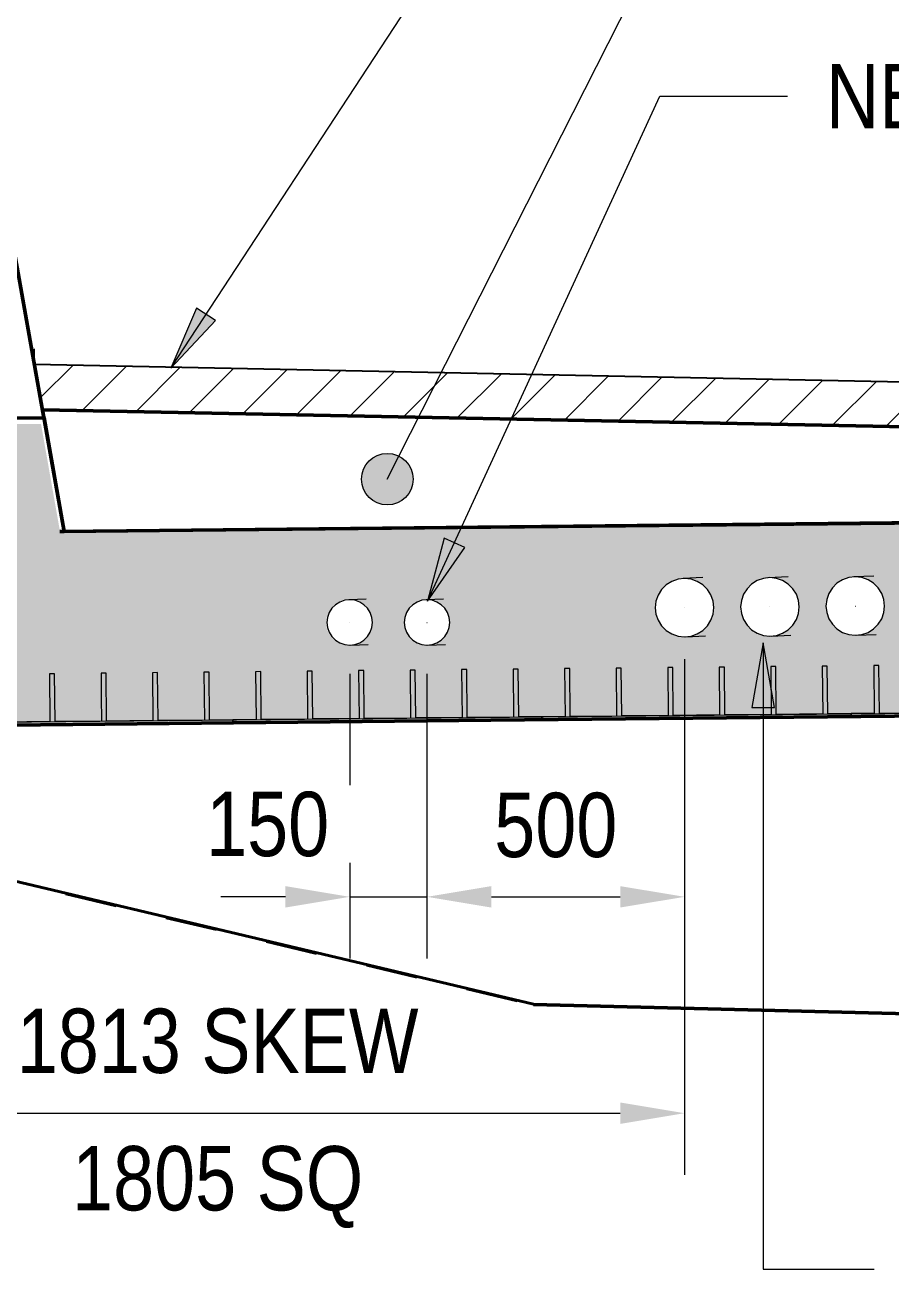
# Model space of a CAD drawing. Header units: metres. Extents: x -1693 to -1567, y 3 to 23.
# Drawn here: x -1690.334 to -1688.653, y 17.799 to 20.215 of the extents above; entities that cross this region are included whole.
import ezdxf

# ---------------------------------------------------------------- set-up
doc = ezdxf.new("R2010")
doc.units = ezdxf.units.M
for name, pattern in [('Dash', [0.00635, 0.003175, -0.003175]), ('Dash_2_', [0.00635, 0.003175, -0.003175]), ('DASHED2', [9.525, 6.35, -3.175])]:
    doc.linetypes.add(name, pattern=pattern)
doc.layers.get('Defpoints').update_dxf_attribs({"color": 41})
for name, color, linetype, lineweight in [('_Hidden Lines_', 7, 'Dash_2_', 9), ('D-BDGE', 7, 'Continuous', 13), ('D-BDGE-FLOOR', 7, 'Continuous', 50), ('D-BDGE-FLOOR-PAT', 7, 'Continuous', 50), ('D-BDGE-LINE', 7, 'Continuous', 9), ('D-ENHA-TEXT', 7, 'Continuous', 9), ('D-ENHA-TEXT-DIMS', 7, 'Continuous', 9), ('Toposolid', 7, 'Continuous', 9)]:
    doc.layers.add(name, color=color, linetype=linetype, lineweight=lineweight)
for name, color, linetype, lineweight, true_color in [('Center line', 7, 'Continuous', 9, 0xff8080), ('D-BDGE-Conduits', 1, 'Continuous', 9, 0xff0000), ('D-BDGE-FRAMING', 7, 'Continuous', 13, 0x8c8cc6)]:
    doc.layers.add(name, color=color, linetype=linetype, lineweight=lineweight, true_color=true_color)
doc.styles.add('Arial Narrow', font='ARIALN.TTF', dxfattribs={"height": 0.125})
doc.dimstyles.new('Dimension_Standard_O__mm_', dxfattribs={"dimscale": 0.3048, "dimtxt": 0.127929, "dimasz": 0.410105, "dimexe": 0.393701, "dimexo": 0.246063, "dimgap": 0.246063, "dimtad": 1, "dimdec": 0, "dimlfac": 1000, "dimzin": 0, "dimdsep": 46, "dimtxsty": 'Arial Narrow', "dimsah": 1, "dimcen": 0.09, "dimaunit": 1, "dimadec": 4, "dimazin": 0, "dimtfac": 1, "dimtdec": 4, "dimtix": 1, "dimtmove": 0, "dimatfit": 3, "dimfxl": 1, "dimtvp": 1, "dimtfill": 1, "dimtolj": 1, "dimtzin": 0, "dimlwd": 18, "dimlwe": 18, "dimarcsym": 2})
doc.dimstyles.new('Dimension_Standard_O__mm__2', dxfattribs={"dimscale": 0.3048, "dimtxt": 0.127929, "dimasz": 0.410105, "dimexe": 0.393701, "dimexo": 0.246063, "dimgap": 0.246063, "dimtad": 1, "dimdec": 0, "dimlfac": 1000, "dimzin": 0, "dimdsep": 46, "dimtxsty": 'Arial Narrow', "dimsah": 1, "dimcen": 0.09, "dimaunit": 1, "dimadec": 4, "dimazin": 0, "dimtfac": 1, "dimtdec": 4, "dimtix": 1, "dimtmove": 2, "dimatfit": 3, "dimfxl": 1, "dimtvp": 1, "dimtfill": 1, "dimtolj": 1, "dimtzin": 0, "dimlwd": 18, "dimlwe": 18, "dimarcsym": 2})

# ---------------------------------------------------------------- blocks, each defined once
blk = doc.blocks.new('T2DPAA-T2D-PWA-GE-M3D-100001_RockLevels_rvt-1-DRG-2871022 - SECTION 1')
at = {"layer": 'Toposolid', "true_color": 0x8000ff}
blk.add_hatch(color=190, dxfattribs=at).paths.add_polyline_path([(-1675.9625, 17.9468), (-1674.1796, 17.9847), (-1664.3281, 18.4699), (-1659.2964, 18.4138), (-1656.9158, 18.4274), (-1653.7706, 18.5171), (-1653.7706, 18.5176), (-1656.9159, 18.4284), (-1659.3147, 18.415), (-1664.3338, 18.471), (-1674.1999, 17.9847), (-1675.9625, 17.9478), (-1677.3317, 18.0114), (-1689.3488, 18.3138), (-1691.2278, 18.7594), (-1693.0502, 18.1242), (-1693.0502, 18.1235), (-1691.2277, 18.7585), (-1689.3473, 18.3124), (-1677.3292, 18.0104), (-1675.9625, 17.9468)])
at = {"layer": '_Hidden Lines_', "color": 190, "linetype": 'Dash', "lineweight": 40, "true_color": 0x8000ff}
blk.add_line((-1691.2277, 18.7585), (-1689.3473, 18.3124), dxfattribs=at)
at = {"layer": 'Toposolid', "color": 190, "linetype": 'DASHED2', "lineweight": 40, "true_color": 0x8000ff}
for p, q in [((-1689.3473, 18.3134), (-1691.2277, 18.7595)), ((-1677.3309, 18.0114), (-1689.3473, 18.3134)), ((-1689.3473, 18.3124), (-1677.3309, 18.0104))]:
    blk.add_line(p, q, dxfattribs=at)
blk = doc.blocks.new('07_STR_DPS_PermadecPanel - 07_STR_DPS_PermadecPanel-5973116-DRG-2871022 - SECTION 1')
at = {"layer": 'D-BDGE-FRAMING', "color": 7}
for p, q in [((-1689.8767, 18.9594), (-1689.8867, 18.9593)), ((-1689.8867, 18.9593), (-1689.8858, 18.8663)), ((-1689.8758, 18.8664), (-1689.8767, 18.9594)), ((-1689.7767, 18.9604), (-1689.7867, 18.9603)), ((-1689.7867, 18.9603), (-1689.7858, 18.8673)), ((-1689.7758, 18.8674), (-1689.7767, 18.9604)), ((-1689.6767, 18.9614), (-1689.6867, 18.9613)), ((-1689.6867, 18.9613), (-1689.6858, 18.8683)), ((-1689.6758, 18.8684), (-1689.6767, 18.9614)), ((-1689.5767, 18.9623), (-1689.5867, 18.9622)), ((-1689.5867, 18.9622), (-1689.5858, 18.8693)), ((-1689.5758, 18.8694), (-1689.5767, 18.9623)), ((-1689.4767, 18.9633), (-1689.4867, 18.9632)), ((-1689.4867, 18.9632), (-1689.4858, 18.8703)), ((-1689.4758, 18.8704), (-1689.4767, 18.9633)), ((-1689.3768, 18.9643), (-1689.3868, 18.9642)), ((-1689.3868, 18.9642), (-1689.3858, 18.8712)), ((-1689.3758, 18.8713), (-1689.3768, 18.9643)), ((-1689.8858, 18.8663), (-1689.9308, 18.8658)), ((-1689.9308, 18.8658), (-1689.9307, 18.8598)), ((-1689.9307, 18.8598), (-1689.3308, 18.8658)), ((-1689.7858, 18.8673), (-1689.8758, 18.8664)), ((-1689.6858, 18.8683), (-1689.7758, 18.8674)), ((-1689.5858, 18.8693), (-1689.6758, 18.8684)), ((-1689.4858, 18.8703), (-1689.5758, 18.8694)), ((-1689.3858, 18.8712), (-1689.4758, 18.8704)), ((-1689.3308, 18.8718), (-1689.3758, 18.8713)), ((-1689.3308, 18.8658), (-1689.3308, 18.8718))]:
    blk.add_line(p, q, dxfattribs=at)
blk = doc.blocks.new('07_STR_DPS_PermadecPanel - 07_STR_DPS_PermadecPanel-5973117-DRG-2871022 - SECTION 1')
at = {"layer": 'D-BDGE-FRAMING', "color": 7}
for p, q in [((-1688.7768, 18.9703), (-1688.7868, 18.9702)), ((-1688.7868, 18.9702), (-1688.7858, 18.8772)), ((-1688.7758, 18.8773), (-1688.7768, 18.9703)), ((-1689.2767, 18.9653), (-1689.2867, 18.9652)), ((-1689.2867, 18.9652), (-1689.2858, 18.8722)), ((-1689.2758, 18.8723), (-1689.2767, 18.9653)), ((-1689.1767, 18.9663), (-1689.1867, 18.9662)), ((-1689.1867, 18.9662), (-1689.1858, 18.8732)), ((-1689.1758, 18.8733), (-1689.1767, 18.9663)), ((-1689.0767, 18.9673), (-1689.0867, 18.9672)), ((-1689.0867, 18.9672), (-1689.0858, 18.8742)), ((-1689.0758, 18.8743), (-1689.0767, 18.9673)), ((-1688.9767, 18.9683), (-1688.9867, 18.9682)), ((-1688.9867, 18.9682), (-1688.9858, 18.8752)), ((-1688.9758, 18.8753), (-1688.9767, 18.9683)), ((-1688.8767, 18.9693), (-1688.8867, 18.9692)), ((-1688.8867, 18.9692), (-1688.8858, 18.8762)), ((-1688.8758, 18.8763), (-1688.8767, 18.9693)), ((-1689.1858, 18.8732), (-1689.2758, 18.8723)), ((-1689.0858, 18.8742), (-1689.1758, 18.8733)), ((-1688.9858, 18.8752), (-1689.0758, 18.8743)), ((-1688.8858, 18.8762), (-1688.9758, 18.8753)), ((-1688.7858, 18.8772), (-1688.8758, 18.8763)), ((-1688.7308, 18.8778), (-1688.7758, 18.8773)), ((-1688.7308, 18.8718), (-1688.7308, 18.8778)), ((-1689.2858, 18.8722), (-1689.3308, 18.8718)), ((-1689.3308, 18.8718), (-1689.3307, 18.8658)), ((-1689.3307, 18.8658), (-1688.7308, 18.8718))]:
    blk.add_line(p, q, dxfattribs=at)
blk = doc.blocks.new('07_STR_DPS_PermadecPanel - 07_STR_DPS_PermadecPanel-V3-DRG-2871022 - SECTION 1')
at = {"layer": 'D-BDGE-FRAMING', "color": 7}
for p, q in [((-1688.6767, 18.9713), (-1688.6867, 18.9712)), ((-1688.6867, 18.9712), (-1688.6858, 18.8782)), ((-1688.6758, 18.8783), (-1688.6767, 18.9713)), ((-1688.5767, 18.9723), (-1688.5867, 18.9722)), ((-1688.5867, 18.9722), (-1688.5858, 18.8792)), ((-1688.5758, 18.8793), (-1688.5767, 18.9723)), ((-1688.4767, 18.9733), (-1688.4867, 18.9732)), ((-1688.4867, 18.9732), (-1688.4858, 18.8802)), ((-1688.4758, 18.8803), (-1688.4767, 18.9733)), ((-1688.3767, 18.9743), (-1688.3867, 18.9742)), ((-1688.3867, 18.9742), (-1688.3858, 18.8812)), ((-1688.3758, 18.8813), (-1688.3767, 18.9743)), ((-1688.2767, 18.9753), (-1688.2867, 18.9752)), ((-1688.2867, 18.9752), (-1688.2858, 18.8822)), ((-1688.2758, 18.8823), (-1688.2767, 18.9753)), ((-1688.1768, 18.9763), (-1688.1867, 18.9762)), ((-1688.1867, 18.9762), (-1688.1858, 18.8832)), ((-1688.1758, 18.8833), (-1688.1768, 18.9763)), ((-1688.6858, 18.8782), (-1688.7308, 18.8778)), ((-1688.7308, 18.8778), (-1688.7307, 18.8718)), ((-1688.7307, 18.8718), (-1688.1308, 18.8778)), ((-1688.5858, 18.8792), (-1688.6758, 18.8783)), ((-1688.4858, 18.8802), (-1688.5758, 18.8793)), ((-1688.3858, 18.8812), (-1688.4758, 18.8803)), ((-1688.2858, 18.8822), (-1688.3758, 18.8813)), ((-1688.1858, 18.8832), (-1688.2758, 18.8823)), ((-1688.1308, 18.8838), (-1688.1758, 18.8833)), ((-1688.1308, 18.8778), (-1688.1308, 18.8838))]:
    blk.add_line(p, q, dxfattribs=at)
blk = doc.blocks.new('Upstand North - Upstand North-7372798-DRG-2871022 - SECTION 1')
at = {"layer": 'D-BDGE-FRAMING', "color": 7, "lineweight": 50}
for p, q in [((-1690.3615, 19.8137), (-1690.7361, 19.7036)), ((-1690.2975, 19.452), (-1690.3615, 19.8137)), ((-1690.3614, 19.8137), (-1690.3615, 19.8137)), ((-1690.7361, 19.7036), (-1690.7361, 19.4517)), ((-1690.736, 19.7036), (-1690.7361, 19.7036)), ((-1690.7361, 19.4517), (-1690.2975, 19.452)), ((-1690.7361, 19.4517), (-1690.736, 19.4517))]:
    blk.add_line(p, q, dxfattribs=at)
at = {"layer": 'D-BDGE-FRAMING', "color": 250, "lineweight": 50, "true_color": 0x303030}
blk.add_line((-1690.2974, 19.452), (-1690.2975, 19.452), dxfattribs=at)
blk = doc.blocks.new('DIMBLOCK11-DRG-2871022 - SECTION 1')
at = {"layer": 'D-ENHA-TEXT-DIMS', "color": 0, "lineweight": 18, "transparency": 16777216}
for p, q in [((-1689.0539, 18.9836), (-1689.0539, 17.9818)), ((-1690.8666, 18.7754), (-1690.8666, 17.9818)), ((-1690.7416, 18.1018), (-1689.1789, 18.1018))]:
    blk.add_line(p, q, dxfattribs=at)
at = {"layer": 'D-ENHA-TEXT-DIMS', "color": 0, "transparency": 16777216}
for points in [[(-1690.7416, 18.1226), (-1690.7416, 18.081), (-1690.8666, 18.1018)], [(-1689.1789, 18.1226), (-1689.1789, 18.081), (-1689.0539, 18.1018)]]:
    blk.add_solid(points, dxfattribs=at)
at = {"layer": 'Defpoints', "color": 0, "transparency": 16777216}
for p in [(-1689.0539, 19.0586), (-1690.8666, 18.8504), (-1689.0539, 18.1018)]:
    blk.add_point(p, dxfattribs=at)
at = {"layer": 'D-ENHA-TEXT-DIMS', "color": 0, "lineweight": 18, "transparency": 16777216, "char_height": 0.125, "width": 0.984443, "attachment_point": 5, "style": 'Arial Narrow', "bg_fill": 3, "box_fill_scale": 1.1, "bg_fill_color": 256, "bg_fill_true_color": 13158600, "bg_fill_transparency": 0}
for s, insert in [('\\A1;1813 SKEW', (-1689.9603, 18.2415)), ('\\A1;1805 SQ', (-1689.9603, 17.9583))]:
    blk.add_mtext(s, dxfattribs=dict(at, insert=insert))
blk = doc.blocks.new('DIMBLOCK12-DRG-2871022 - SECTION 1')
at = {"layer": 'D-ENHA-TEXT-DIMS', "color": 0, "lineweight": 18, "transparency": 16777216}
for p, q in [((-1689.0539, 18.9836), (-1689.0539, 18.402)), ((-1689.5539, 18.9549), (-1689.5539, 18.402)), ((-1689.4289, 18.522), (-1689.1789, 18.522))]:
    blk.add_line(p, q, dxfattribs=at)
at = {"layer": 'D-ENHA-TEXT-DIMS', "color": 0, "transparency": 16777216}
for points in [[(-1689.4289, 18.5428), (-1689.4289, 18.5012), (-1689.5539, 18.522)], [(-1689.1789, 18.5428), (-1689.1789, 18.5012), (-1689.0539, 18.522)]]:
    blk.add_solid(points, dxfattribs=at)
at = {"layer": 'Defpoints', "color": 0, "transparency": 16777216}
for p in [(-1689.0539, 19.0586), (-1689.5539, 19.0299), (-1689.0539, 18.522)]:
    blk.add_point(p, dxfattribs=at)
at = {"layer": 'D-ENHA-TEXT-DIMS', "color": 0, "lineweight": 18, "transparency": 16777216, "insert": (-1689.3039, 18.6608), "char_height": 0.125, "width": 0.285099, "attachment_point": 5, "style": 'Arial Narrow', "bg_fill": 3, "box_fill_scale": 1.1, "bg_fill_color": 256, "bg_fill_true_color": 13158600, "bg_fill_transparency": 0}
blk.add_mtext('\\A1;500', dxfattribs=at)
blk = doc.blocks.new('DIMBLOCK20-DRG-2871022 - SECTION 1')
at = {"layer": 'D-ENHA-TEXT-DIMS', "color": 0, "lineweight": 18, "transparency": 16777216}
for p, q in [((-1689.7039, 18.9549), (-1689.7039, 18.402)), ((-1689.5539, 18.9549), (-1689.5539, 18.402)), ((-1689.8289, 18.522), (-1689.9539, 18.522)), ((-1689.7039, 18.522), (-1689.5539, 18.522)), ((-1689.4289, 18.522), (-1689.3039, 18.522))]:
    blk.add_line(p, q, dxfattribs=at)
at = {"layer": 'D-ENHA-TEXT-DIMS', "color": 0, "transparency": 16777216}
for points in [[(-1689.8289, 18.5428), (-1689.8289, 18.5012), (-1689.7039, 18.522)], [(-1689.4289, 18.5428), (-1689.4289, 18.5012), (-1689.5539, 18.522)]]:
    blk.add_solid(points, dxfattribs=at)
at = {"layer": 'Defpoints', "color": 0, "transparency": 16777216}
for p in [(-1689.7039, 19.0299), (-1689.5539, 19.0299), (-1689.5539, 18.522)]:
    blk.add_point(p, dxfattribs=at)
at = {"layer": 'D-ENHA-TEXT-DIMS', "color": 0, "lineweight": 18, "transparency": 16777216, "insert": (-1689.9827, 18.726), "char_height": 0.125, "width": 0.285099, "attachment_point": 1, "line_spacing_factor": 0.974696, "style": 'Arial Narrow', "bg_fill": 3, "box_fill_scale": 1.1, "bg_fill_color": 256, "bg_fill_true_color": 13158600, "bg_fill_transparency": 0}
blk.add_mtext('\\A1;150', dxfattribs=at)

msp = doc.modelspace()

# ---------------------------------------------------------------- hatches: boundary and pattern name
at = {"layer": 'D-BDGE-FLOOR-PAT', "true_color": 0xc0c0c0}
h = msp.add_hatch(color=9, dxfattribs=at)
h.paths.add_polyline_path([(-1690.8666, 18.8504), (-1677.9343, 18.9796), (-1677.9343, 19.3546), (-1690.2663, 19.2314), (-1690.2613, 19.203), (-1690.8576, 19.1971), (-1690.8576, 19.2255), (-1690.8666, 19.2254), (-1690.8666, 19.1971)])
h.paths.add_polyline_path([(-1689.5586, 19.0101), (-1689.5706, 19.0132), (-1689.579, 19.0174), (-1689.5873, 19.0245), (-1689.5936, 19.0333), (-1689.5978, 19.0448), (-1689.5989, 19.0556), (-1689.5974, 19.0663), (-1689.5934, 19.0764), (-1689.587, 19.0852), (-1689.5786, 19.0923), (-1689.5686, 19.0972), (-1689.56, 19.0994), (-1689.5484, 19.0994), (-1689.5372, 19.0965), (-1689.5276, 19.0913), (-1689.5196, 19.0839), (-1689.5136, 19.0747), (-1689.5102, 19.0663), (-1689.5087, 19.0556), (-1689.5099, 19.0448), (-1689.5136, 19.0346), (-1689.5212, 19.0242), (-1689.5276, 19.0182), (-1689.5392, 19.0125), (-1689.5477, 19.0103)])
h.paths.add_polyline_path([(-1689.7093, 19.0101), (-1689.7199, 19.0125), (-1689.7296, 19.0174), (-1689.7379, 19.0245), (-1689.7442, 19.0333), (-1689.7483, 19.0434), (-1689.7497, 19.0541), (-1689.7483, 19.0659), (-1689.7442, 19.0761), (-1689.7379, 19.085), (-1689.7296, 19.0921), (-1689.7213, 19.0967), (-1689.7107, 19.0994), (-1689.699, 19.0994), (-1689.6879, 19.0965), (-1689.6783, 19.0913), (-1689.6703, 19.0839), (-1689.6642, 19.0747), (-1689.6607, 19.0649), (-1689.6595, 19.0541), (-1689.661, 19.0434), (-1689.6651, 19.0333), (-1689.6715, 19.0245), (-1689.6798, 19.0174), (-1689.6899, 19.0125), (-1689.6984, 19.0103)])
h.paths.add_polyline_path([(-1689.053, 19.0261), (-1689.067, 19.0276), (-1689.0799, 19.0323), (-1689.0915, 19.04), (-1689.1009, 19.0502), (-1689.1076, 19.0624), (-1689.1111, 19.0758), (-1689.1111, 19.0906), (-1689.1076, 19.1044), (-1689.1009, 19.1167), (-1689.0915, 19.127), (-1689.0799, 19.1348), (-1689.0668, 19.1395), (-1689.0548, 19.1411), (-1689.041, 19.1397), (-1689.0279, 19.135), (-1689.0163, 19.1273), (-1689.0059, 19.1151), (-1689.0002, 19.1046), (-1688.9967, 19.0911), (-1688.9966, 19.0773), (-1688.9997, 19.0639), (-1689.0059, 19.0517), (-1689.0163, 19.0402), (-1689.0279, 19.0325), (-1689.0392, 19.028), (-1689.0421, 19.0276)])
h.paths.add_polyline_path([(-1688.8873, 19.0276), (-1688.9013, 19.0292), (-1688.9159, 19.0349), (-1688.9272, 19.043), (-1688.9352, 19.0517), (-1688.9419, 19.0641), (-1688.9454, 19.0776), (-1688.9456, 19.0915), (-1688.9424, 19.1049), (-1688.9362, 19.1171), (-1688.9258, 19.1285), (-1688.9159, 19.1356), (-1688.9029, 19.1407), (-1688.8891, 19.1426), (-1688.8753, 19.1412), (-1688.8622, 19.1365), (-1688.8492, 19.1273), (-1688.8402, 19.1167), (-1688.8345, 19.1061), (-1688.831, 19.0926), (-1688.8309, 19.0788), (-1688.834, 19.0654), (-1688.8402, 19.0532), (-1688.8506, 19.0417), (-1688.8622, 19.034), (-1688.8735, 19.0295), (-1688.8768, 19.0291)])
h.paths.add_polyline_path([(-1688.7216, 19.0292), (-1688.7356, 19.0307), (-1688.7485, 19.0353), (-1688.7601, 19.043), (-1688.7695, 19.0532), (-1688.7762, 19.0656), (-1688.7797, 19.0791), (-1688.7798, 19.093), (-1688.7767, 19.1064), (-1688.7705, 19.1186), (-1688.7607, 19.1296), (-1688.7502, 19.1371), (-1688.7372, 19.1422), (-1688.7234, 19.1441), (-1688.7094, 19.1426), (-1688.6965, 19.138), (-1688.6843, 19.1296), (-1688.6755, 19.1201), (-1688.6688, 19.1077), (-1688.6653, 19.0941), (-1688.6652, 19.0803), (-1688.6683, 19.0669), (-1688.6745, 19.0547), (-1688.6849, 19.0432), (-1688.6949, 19.0362), (-1688.7078, 19.031), (-1688.7111, 19.0306)])
h.paths.add_polyline_path([(-1688.5559, 19.0307), (-1688.5697, 19.0321), (-1688.5828, 19.0368), (-1688.5944, 19.0445), (-1688.6048, 19.0566), (-1688.6105, 19.0671), (-1688.614, 19.0807), (-1688.6141, 19.0945), (-1688.611, 19.1079), (-1688.6048, 19.1201), (-1688.5958, 19.1306), (-1688.5845, 19.1386), (-1688.5715, 19.1437), (-1688.5577, 19.1456), (-1688.5426, 19.1437), (-1688.5295, 19.1386), (-1688.5192, 19.1318), (-1688.5098, 19.1216), (-1688.5031, 19.1094), (-1688.4996, 19.096), (-1688.4994, 19.0822), (-1688.5025, 19.0686), (-1688.5088, 19.0563), (-1688.5192, 19.0448), (-1688.5291, 19.0377), (-1688.5421, 19.0326), (-1688.5454, 19.0321)])
h.paths.add_polyline_path([(-1688.3851, 19.0325), (-1688.399, 19.0327), (-1688.4124, 19.0362), (-1688.4247, 19.0428), (-1688.4349, 19.0522), (-1688.4427, 19.0637), (-1688.4474, 19.0768), (-1688.4488, 19.0906), (-1688.4469, 19.1043), (-1688.4418, 19.1172), (-1688.4324, 19.1296), (-1688.4231, 19.1375), (-1688.4089, 19.1441), (-1688.3971, 19.1468), (-1688.3832, 19.1466), (-1688.3698, 19.1431), (-1688.3575, 19.1365), (-1688.3473, 19.1271), (-1688.3395, 19.1156), (-1688.3348, 19.1025), (-1688.3334, 19.0887), (-1688.3353, 19.075), (-1688.3404, 19.0621), (-1688.3485, 19.0509), (-1688.3591, 19.0418), (-1688.3735, 19.0351), (-1688.3841, 19.0327)])
h.paths.add_polyline_path([(-1688.2245, 19.0337), (-1688.2396, 19.0356), (-1688.2514, 19.0398), (-1688.263, 19.0475), (-1688.2724, 19.0577), (-1688.279, 19.0699), (-1688.2826, 19.0833), (-1688.2828, 19.0971), (-1688.2797, 19.1107), (-1688.2734, 19.123), (-1688.2644, 19.1336), (-1688.253, 19.1416), (-1688.2401, 19.1468), (-1688.2263, 19.1486), (-1688.2108, 19.1466), (-1688.1994, 19.1425), (-1688.1878, 19.1348), (-1688.1773, 19.1227), (-1688.1717, 19.1124), (-1688.1682, 19.099), (-1688.168, 19.0852), (-1688.1711, 19.0717), (-1688.1773, 19.0593), (-1688.1864, 19.0487), (-1688.1977, 19.0407), (-1688.2107, 19.0356), (-1688.214, 19.0351)])
at = {"layer": 'D-BDGE-FLOOR-PAT', "lineweight": 5, "true_color": 0xc0c0c0}
msp.add_hatch(color=9, dxfattribs=at).paths.add_polyline_path([(-1689.4299, 19.2398), (-1689.4297, 19.2398), (-1689.4297, 19.2398), (-1689.4297, 19.2398)])
at = {"layer": 'D-BDGE-LINE', "true_color": 0x808080}
h = msp.add_hatch(dxfattribs=at)
h.set_pattern_fill('FP_5', color=8, style=0, pattern_type=2)
h.set_pattern_definition([(45, (-1672.823, 18.093), (-0.053033, 0.053033), [])])
h.paths.add_polyline_path([(-1686.4964, 19.3935), (-1686.4964, 19.4781), (-1690.3164, 19.5557), (-1690.2992, 19.4677), (-1686.4973, 19.3935)])
at = {"layer": 'D-BDGE-LINE', "true_color": 0xc0c0c0}
msp.add_hatch(color=9, dxfattribs=at).paths.add_polyline_path([(-1690.8576, 19.1971), (-1690.2613, 19.203), (-1690.3031, 19.44), (-1690.8576, 19.44), (-1690.8576, 19.224)])
at = {"layer": 'D-ENHA-TEXT'}
for points in [[(-1690.0512, 19.5486), (-1689.9643, 19.6411), (-1690.0012, 19.6653)], [(-1689.5527, 19.0962), (-1689.4805, 19.2005), (-1689.5205, 19.2189)], [(-1688.9013, 19.015), (-1688.9233, 18.89), (-1688.8792, 18.89)]]:
    msp.add_hatch(color=256, dxfattribs=at).paths.add_polyline_path(points)
h = msp.add_hatch(color=256, dxfattribs=at)
edge = h.paths.add_edge_path()
edge.add_arc((-1689.6309, 19.3332), 0.05, 0, 360)

# ---------------------------------------------------------------- linework, layer by layer
at = {"layer": 'Center line'}
for p, q in [((-1689.0539, 19.0836), (-1689.0538, 19.0836)), ((-1689.0539, 19.0836), (-1689.0538, 19.0836)), ((-1688.8882, 19.0851), (-1688.8881, 19.0851)), ((-1688.8882, 19.0851), (-1688.8881, 19.0851)), ((-1688.7225, 19.0866), (-1688.7224, 19.0866)), ((-1688.7225, 19.0866), (-1688.7224, 19.0866))]:
    msp.add_line(p, q, dxfattribs=at)
at = {"layer": 'Center line', "color": 16, "true_color": 0x7f0000}
for p, q in [((-1689.7039, 19.0549), (-1689.7038, 19.0549)), ((-1689.7039, 19.0549), (-1689.7038, 19.0549)), ((-1689.5539, 19.0549), (-1689.5538, 19.0549)), ((-1689.5539, 19.0549), (-1689.5538, 19.0549))]:
    msp.add_line(p, q, dxfattribs=at)
at = {"layer": 'D-BDGE', "lineweight": 18}
msp.add_line((-1690.3164, 19.586), (-1690.3164, 19.541), dxfattribs=at)
at = {"layer": 'D-BDGE', "color": 8, "lineweight": 25, "true_color": 0x808080}
for p, q in [((-1686.4964, 19.4781), (-1690.3164, 19.5557)), ((-1690.3164, 19.5557), (-1690.2992, 19.4675))]:
    msp.add_line(p, q, dxfattribs=at)
at = {"layer": 'D-BDGE', "lineweight": 9}
for p, q in [((-1690.8666, 18.8563), (-1677.9342, 18.9855)), ((-1690.8666, 18.8503), (-1677.9341, 18.9795))]:
    msp.add_line(p, q, dxfattribs=at)
at = {"layer": 'D-BDGE-Conduits', "color": 32, "true_color": 0xcc6600}
for p, q in [((-1689.0182, 19.142), (-1689.0564, 19.1403)), ((-1688.8525, 19.1435), (-1688.8907, 19.1418)), ((-1688.6868, 19.145), (-1688.725, 19.1433)), ((-1689.0515, 19.027), (-1689.0133, 19.0286)), ((-1688.8858, 19.0285), (-1688.8476, 19.0301)), ((-1688.7201, 19.03), (-1688.6819, 19.0316))]:
    msp.add_line(p, q, dxfattribs=at)
at = {"layer": 'D-BDGE-Conduits', "color": 16, "true_color": 0x7f0000}
for p, q in [((-1689.6721, 19.1004), (-1689.7058, 19.099)), ((-1689.5221, 19.1004), (-1689.5558, 19.099)), ((-1689.702, 19.0108), (-1689.6683, 19.0122)), ((-1689.552, 19.0108), (-1689.5183, 19.0122))]:
    msp.add_line(p, q, dxfattribs=at)
at = {"layer": 'D-BDGE-Conduits', "color": 32, "true_color": 0xcc6600, "flags": 128}
for points in [[(-1689.0539, 19.1404), (-1689.0666, 19.1389), (-1689.0786, 19.1347), (-1689.0894, 19.128), (-1689.0985, 19.119), (-1689.1052, 19.1082), (-1689.1095, 19.0962), (-1689.1109, 19.0836)], [(-1688.997, 19.0837), (-1688.9984, 19.0963), (-1689.0026, 19.1083), (-1689.0094, 19.119), (-1689.0184, 19.128), (-1689.0292, 19.1347), (-1689.0412, 19.1389), (-1689.0539, 19.1404)], [(-1688.8882, 19.1419), (-1688.9009, 19.1404), (-1688.9129, 19.1362), (-1688.9237, 19.1295), (-1688.9327, 19.1205), (-1688.9395, 19.1097), (-1688.9437, 19.0977), (-1688.9452, 19.0851)], [(-1688.8312, 19.0852), (-1688.8327, 19.0978), (-1688.8369, 19.1098), (-1688.8437, 19.1205), (-1688.8527, 19.1295), (-1688.8635, 19.1363), (-1688.8755, 19.1404), (-1688.8882, 19.1419)], [(-1688.7225, 19.1434), (-1688.7352, 19.1419), (-1688.7472, 19.1377), (-1688.758, 19.131), (-1688.767, 19.122), (-1688.7738, 19.1112), (-1688.778, 19.0992), (-1688.7795, 19.0866)], [(-1688.6655, 19.0867), (-1688.667, 19.0993), (-1688.6712, 19.1113), (-1688.678, 19.122), (-1688.687, 19.131), (-1688.6978, 19.1378), (-1688.7098, 19.1419), (-1688.7225, 19.1434)], [(-1689.1109, 19.0836), (-1689.1095, 19.071), (-1689.1052, 19.059), (-1689.0985, 19.0483), (-1689.0894, 19.0393), (-1689.0786, 19.0325), (-1689.0666, 19.0283), (-1689.0539, 19.0269)], [(-1689.0539, 19.0269), (-1689.0412, 19.0283), (-1689.0292, 19.0325), (-1689.0184, 19.0393), (-1689.0094, 19.0483), (-1689.0026, 19.059), (-1688.9984, 19.071), (-1688.997, 19.0837)], [(-1688.9452, 19.0851), (-1688.9437, 19.0725), (-1688.9395, 19.0605), (-1688.9327, 19.0498), (-1688.9237, 19.0408), (-1688.9129, 19.034), (-1688.9009, 19.0298), (-1688.8882, 19.0284)], [(-1688.8882, 19.0284), (-1688.8755, 19.0298), (-1688.8635, 19.034), (-1688.8527, 19.0408), (-1688.8437, 19.0498), (-1688.8369, 19.0605), (-1688.8327, 19.0725), (-1688.8312, 19.0852)], [(-1688.7795, 19.0866), (-1688.778, 19.074), (-1688.7738, 19.062), (-1688.767, 19.0513), (-1688.758, 19.0423), (-1688.7472, 19.0355), (-1688.7352, 19.0313), (-1688.7225, 19.0299)], [(-1688.7225, 19.0299), (-1688.7098, 19.0313), (-1688.6978, 19.0355), (-1688.687, 19.0423), (-1688.678, 19.0513), (-1688.6712, 19.0621), (-1688.667, 19.074), (-1688.6655, 19.0867)]]:
    msp.add_lwpolyline(points, dxfattribs=at)
at = {"layer": 'D-BDGE-Conduits', "color": 16, "true_color": 0x7f0000, "flags": 128}
for points in [[(-1689.7039, 19.099), (-1689.7137, 19.0979), (-1689.7231, 19.0946), (-1689.7315, 19.0894), (-1689.7385, 19.0824), (-1689.7438, 19.074), (-1689.7471, 19.0647), (-1689.7482, 19.0548)], [(-1689.6595, 19.0549), (-1689.6607, 19.0647), (-1689.6639, 19.074), (-1689.6692, 19.0824), (-1689.6762, 19.0894), (-1689.6846, 19.0946), (-1689.694, 19.0979), (-1689.7039, 19.099)], [(-1689.5539, 19.099), (-1689.5638, 19.0979), (-1689.5732, 19.0946), (-1689.5816, 19.0894), (-1689.5886, 19.0824), (-1689.5939, 19.074), (-1689.5971, 19.0647), (-1689.5982, 19.0548)], [(-1689.5096, 19.0549), (-1689.5107, 19.0647), (-1689.514, 19.074), (-1689.5193, 19.0824), (-1689.5263, 19.0894), (-1689.5347, 19.0946), (-1689.5441, 19.0979), (-1689.5539, 19.099)], [(-1689.7482, 19.0548), (-1689.7471, 19.045), (-1689.7438, 19.0357), (-1689.7385, 19.0273), (-1689.7315, 19.0203), (-1689.7231, 19.0151), (-1689.7137, 19.0118), (-1689.7039, 19.0107)], [(-1689.7039, 19.0107), (-1689.694, 19.0118), (-1689.6846, 19.0151), (-1689.6762, 19.0204), (-1689.6692, 19.0273), (-1689.6639, 19.0357), (-1689.6607, 19.0451), (-1689.6595, 19.0549)], [(-1689.5982, 19.0548), (-1689.5971, 19.045), (-1689.5939, 19.0357), (-1689.5886, 19.0273), (-1689.5816, 19.0203), (-1689.5732, 19.0151), (-1689.5638, 19.0118), (-1689.5539, 19.0107)], [(-1689.5539, 19.0107), (-1689.5441, 19.0118), (-1689.5347, 19.0151), (-1689.5263, 19.0204), (-1689.5193, 19.0273), (-1689.514, 19.0357), (-1689.5107, 19.0451), (-1689.5096, 19.0549)]]:
    msp.add_lwpolyline(points, dxfattribs=at)
at = {"layer": 'D-BDGE-FLOOR'}
for p, q in [((-1686.5035, 19.3933), (-1690.3003, 19.4677)), ((-1690.3003, 19.4677), (-1690.2585, 19.2317)), ((-1690.3003, 19.4677), (-1690.3002, 19.4677)), ((-1690.2971, 19.452), (-1690.8666, 19.4516)), ((-1690.2581, 19.2317), (-1690.2971, 19.452)), ((-1690.2585, 19.2317), (-1686.4973, 19.2706)), ((-1690.2664, 19.2316), (-1690.2581, 19.2317))]:
    msp.add_line(p, q, dxfattribs=at)
at = {"layer": 'D-BDGE-FLOOR', "color": 250, "true_color": 0x303030}
for p, q in [((-1690.297, 19.452), (-1690.2971, 19.452)), ((-1690.258, 19.2317), (-1690.2581, 19.2317))]:
    msp.add_line(p, q, dxfattribs=at)
at = {"layer": 'D-BDGE-FLOOR', "color": 251, "true_color": 0x545454}
msp.add_line((-1690.2585, 19.2317), (-1690.2584, 19.2317), dxfattribs=at)
at = {"layer": 'D-BDGE-FLOOR', "flags": 128}
for points in [[(-1677.9343, 19.3546), (-1679.3713, 19.3403), (-1680.8082, 19.3259), (-1682.2451, 19.3116), (-1683.682, 19.2972), (-1685.1189, 19.2828), (-1686.5559, 19.2685), (-1687.9928, 19.2541), (-1689.4297, 19.2398), (-1690.2663, 19.2314)], [(-1690.8666, 18.8504), (-1689.4297, 18.8648), (-1687.9928, 18.8791), (-1686.5559, 18.8935), (-1685.1189, 18.9078), (-1683.682, 18.9222), (-1682.2451, 18.9366), (-1680.8082, 18.9509), (-1679.3713, 18.9653), (-1677.9343, 18.9796)]]:
    msp.add_lwpolyline(points, dxfattribs=at)
at = {"layer": 'D-BDGE-FRAMING', "color": 7}
for p, q in [((-1690.2767, 18.9554), (-1690.2867, 18.9553)), ((-1690.2867, 18.9553), (-1690.2858, 18.8623)), ((-1690.2758, 18.8624), (-1690.2767, 18.9554)), ((-1690.1767, 18.9564), (-1690.1867, 18.9563)), ((-1690.1867, 18.9563), (-1690.1863, 18.9113)), ((-1690.1758, 18.8634), (-1690.1767, 18.9564)), ((-1690.0768, 18.9574), (-1690.0868, 18.9573)), ((-1690.0868, 18.9573), (-1690.0858, 18.8643)), ((-1690.0758, 18.8644), (-1690.0768, 18.9574)), ((-1689.9768, 18.9584), (-1689.9868, 18.9583)), ((-1689.9868, 18.9583), (-1689.9858, 18.8653)), ((-1689.9758, 18.8654), (-1689.9768, 18.9584)), ((-1690.1863, 18.911), (-1690.1858, 18.8633)), ((-1690.5307, 18.8538), (-1689.9308, 18.8598)), ((-1690.2858, 18.8623), (-1690.3758, 18.8614)), ((-1690.1858, 18.8633), (-1690.2758, 18.8624)), ((-1690.0858, 18.8643), (-1690.1758, 18.8634)), ((-1689.9858, 18.8653), (-1690.0758, 18.8644)), ((-1689.9308, 18.8658), (-1689.9758, 18.8654)), ((-1689.9308, 18.8598), (-1689.9308, 18.8658))]:
    msp.add_line(p, q, dxfattribs=at)
at = {"layer": 'D-ENHA-TEXT'}
for p, q in [((-1690.0512, 19.5486), (-1689.1021, 20.9977)), ((-1689.6309, 19.3332), (-1689.0765, 20.4276)), ((-1689.5527, 19.0962), (-1689.1021, 20.0769)), ((-1689.1021, 20.0769), (-1688.8544, 20.0769)), ((-1690.0012, 19.6653), (-1690.0512, 19.5486)), ((-1689.9643, 19.6411), (-1690.0012, 19.6653)), ((-1690.0512, 19.5486), (-1689.9643, 19.6411)), ((-1689.5205, 19.2189), (-1689.5527, 19.0962)), ((-1689.4805, 19.2005), (-1689.5205, 19.2189)), ((-1689.5527, 19.0962), (-1689.4805, 19.2005)), ((-1688.9013, 19.015), (-1688.9233, 18.89)), ((-1688.8792, 18.89), (-1688.9013, 19.015)), ((-1688.9013, 19.015), (-1688.9013, 17.799)), ((-1688.9233, 18.89), (-1688.8792, 18.89)), ((-1688.9013, 17.799), (-1688.6858, 17.799))]:
    msp.add_line(p, q, dxfattribs=at)
msp.add_circle((-1689.6309, 19.3332), 0.05, dxfattribs=at)

# ---------------------------------------------------------------- block references
at = {"lineweight": 5}
msp.add_blockref('T2DPAA-T2D-PWA-GE-M3D-100001_RockLevels_rvt-1-DRG-2871022 - SECTION 1', (0, 0), dxfattribs=at)
at = {"layer": 'D-BDGE-FRAMING', "color": 7, "lineweight": 50}
msp.add_blockref('Upstand North - Upstand North-7372798-DRG-2871022 - SECTION 1', (0, 0), dxfattribs=at)
at = {"layer": 'D-BDGE-FRAMING', "color": 7}
for name in ['07_STR_DPS_PermadecPanel - 07_STR_DPS_PermadecPanel-5973117-DRG-2871022 - SECTION 1', '07_STR_DPS_PermadecPanel - 07_STR_DPS_PermadecPanel-V3-DRG-2871022 - SECTION 1', '07_STR_DPS_PermadecPanel - 07_STR_DPS_PermadecPanel-5973116-DRG-2871022 - SECTION 1']:
    msp.add_blockref(name, (0, 0), dxfattribs=at)

# ---------------------------------------------------------------- texts
at = {"layer": 'D-ENHA-TEXT', "insert": (-1688.7794, 20.1394), "char_height": 0.125, "attachment_point": 1, "style": 'Arial Narrow', "bg_fill": 3, "box_fill_scale": 1, "bg_fill_color": 256, "bg_fill_transparency": 0}
msp.add_mtext('NEW LIGHTING 2x80 CONDUITS', dxfattribs=at)

# ---------------------------------------------------------------- next in the draw order: dimensions: what is measured, and where the dimension line sits
at = {"layer": 'D-ENHA-TEXT-DIMS', "lineweight": 18}
dim = msp.add_linear_dim(base=(-1689.0539, 18.1018), p1=(-1690.8666, 18.8504), p2=(-1689.0539, 19.0586), text='<>\\X1805 SQ', dimstyle='Dimension_Standard_O__mm_', override={"dimpost": '<> SKEW', "dimfxl": 1.824637}, dxfattribs=at)
dim.commit()
dim.dimension.update_dxf_attribs({"geometry": 'DIMBLOCK11-DRG-2871022 - SECTION 1', "text_midpoint": (-1689.9603, 18.1018)})

# ---------------------------------------------------------------- next in the draw order: dimensions: what is measured, and where the dimension line sits
dim = msp.add_linear_dim(base=(-1689.0539, 18.522), p1=(-1689.5539, 19.0299), p2=(-1689.0539, 19.0586), dimstyle='Dimension_Standard_O__mm_', override={"dimpost": '<>', "dimfxl": 0.500827}, dxfattribs=at)
dim.commit()
dim.dimension.update_dxf_attribs({"geometry": 'DIMBLOCK12-DRG-2871022 - SECTION 1', "text_midpoint": (-1689.3039, 18.6608)})

# ---------------------------------------------------------------- next in the draw order: dimensions: what is measured, and where the dimension line sits
dim = msp.add_linear_dim(base=(-1689.5539, 18.522), p1=(-1689.7039, 19.0299), p2=(-1689.5539, 19.0299), dimstyle='Dimension_Standard_O__mm__2', override={"dimpost": '<>', "dimfxl": 0.15}, dxfattribs=at)
dim.commit()
dim.dimension.update_dxf_attribs({"geometry": 'DIMBLOCK20-DRG-2871022 - SECTION 1', "text_midpoint": (-1689.8402, 18.6427), "dimtype": 160})

doc.saveas('drawing.dxf')
